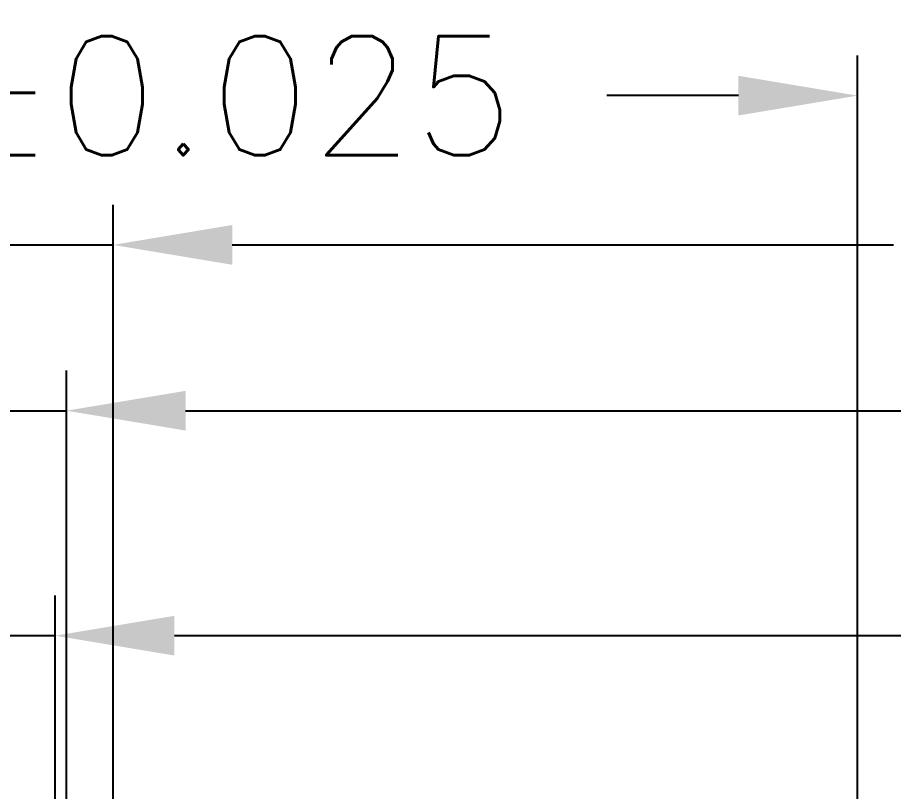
# Model space of a CAD drawing. Header units: millimetres. Extents: x 413.95 to 422.4, y 93.98 to 100.
# Drawn here: x 416.519 to 417.107, y 99.483 to 100.003 of the extents above; entities that cross this region are included whole.
import ezdxf

# ---------------------------------------------------------------- set-up
doc = ezdxf.new("R2010")
doc.units = ezdxf.units.MM
doc.header["$LTSCALE"] = 0.5
doc.header["$PDMODE"] = 98
doc.layers.add('DIMENSION', color=3, linetype='Continuous')
doc.styles.add('SIMPLEX', font='simplex.shx', dxfattribs={"bigfont": 'AllInOneBig.shx'})
doc.dimstyles.new('Standard3', dxfattribs={"dimtxt": 0.08, "dimasz": 0.08, "dimexe": 0.027, "dimexo": 0.027, "dimgap": 0.027, "dimtad": 1, "dimdec": 3, "dimlfac": 2, "dimrnd": 0.0005, "dimzin": 1, "dimtxsty": 'SIMPLEX', "dimcen": 0.1905, "dimclrd": 256, "dimclre": 256, "dimclrt": 256, "dimazin": 3, "dimtp": 0.03, "dimtm": 0.05, "dimtfac": 0.8, "dimtdec": 3, "dimtmove": 0, "dimatfit": 3, "dimfxl": 0.05, "dimtzin": 4, "dimlwd": -1, "dimlwe": -1})

# ---------------------------------------------------------------- blocks, each defined once
blk = doc.blocks.new('*D319')
at = {"layer": 'Defpoints', "color": 0, "ltscale": 0.1, "transparency": 16777216}
for p in [(417.0832, 99.9508), (415.9307, 98.65165), (417.0832, 98.65165)]:
    blk.add_point(p, dxfattribs=at)
at = {"layer": 'DIMENSION', "ltscale": 0.1, "transparency": 16777216}
for p, q in [((415.9307, 98.67865), (415.9307, 99.9778)), ((417.0832, 98.67865), (417.0832, 99.9778)), ((416.0107, 99.9508), (416.099, 99.9508)), ((417.0032, 99.9508), (416.9149, 99.9508))]:
    blk.add_line(p, q, dxfattribs=at)
for points in [[(416.0107, 99.96413), (416.0107, 99.93746), (415.9307, 99.9508)], [(417.0032, 99.96413), (417.0032, 99.93746), (417.0832, 99.9508)]]:
    blk.add_solid(points, dxfattribs=at)
at = {"layer": 'DIMENSION', "ltscale": 0.1, "transparency": 16777216, "insert": (416.50695, 99.9508), "char_height": 0.08, "attachment_point": 5, "style": 'SIMPLEX'}
blk.add_mtext('\\A1;2.305%%P0.025', dxfattribs=at)
blk = doc.blocks.new('*D321')
at = {"layer": 'Defpoints', "color": 0, "ltscale": 0.1, "transparency": 16777216}
for p in [(416.5832, 99.85054), (416.4307, 99.35165), (416.5832, 99.35165)]:
    blk.add_point(p, dxfattribs=at)
at = {"layer": 'DIMENSION', "ltscale": 0.1, "transparency": 16777216}
for p, q in [((416.4307, 99.37865), (416.4307, 99.87754)), ((416.5832, 99.37865), (416.5832, 99.87754)), ((416.3507, 99.85054), (416.2707, 99.85054)), ((416.4307, 99.85054), (416.5832, 99.85054)), ((416.6632, 99.85054), (417.10735, 99.85054))]:
    blk.add_line(p, q, dxfattribs=at)
for points in [[(416.3507, 99.86387), (416.3507, 99.83721), (416.4307, 99.85054)], [(416.6632, 99.86387), (416.6632, 99.83721), (416.5832, 99.85054)]]:
    blk.add_solid(points, dxfattribs=at)
at = {"layer": 'DIMENSION', "ltscale": 0.1, "transparency": 16777216, "insert": (417.29435, 99.85054), "char_height": 0.08, "attachment_point": 5, "style": 'SIMPLEX'}
blk.add_mtext('\\A1;0.305', dxfattribs=at)
blk = doc.blocks.new('*D322')
at = {"layer": 'Defpoints', "color": 0, "ltscale": 0.1, "transparency": 16777216}
for p in [(416.55195, 99.73915), (416.46195, 99.3829), (416.55195, 99.3829)]:
    blk.add_point(p, dxfattribs=at)
at = {"layer": 'DIMENSION', "ltscale": 0.1, "transparency": 16777216}
for p, q in [((416.46195, 99.4099), (416.46195, 99.76615)), ((416.55195, 99.4099), (416.55195, 99.76615)), ((416.38195, 99.73915), (416.30195, 99.73915)), ((416.46195, 99.73915), (416.55195, 99.73915)), ((416.63195, 99.73915), (417.16079, 99.73915))]:
    blk.add_line(p, q, dxfattribs=at)
for points in [[(416.38195, 99.75248), (416.38195, 99.72581), (416.46195, 99.73915)], [(416.63195, 99.75248), (416.63195, 99.72581), (416.55195, 99.73915)]]:
    blk.add_solid(points, dxfattribs=at)
at = {"layer": 'DIMENSION', "ltscale": 0.1, "transparency": 16777216, "insert": (417.56112, 99.73915), "char_height": 0.08, "attachment_point": 5, "style": 'SIMPLEX'}
blk.add_mtext('\\A1;0.180%%P0.030', dxfattribs=at)
blk = doc.blocks.new('*D323')
at = {"layer": 'Defpoints', "color": 0, "ltscale": 0.1, "transparency": 16777216}
for p in [(416.5444, 99.58802), (416.4695, 99.16082), (416.5444, 99.16082)]:
    blk.add_point(p, dxfattribs=at)
at = {"layer": 'DIMENSION', "ltscale": 0.1, "transparency": 16777216}
for p, q in [((416.4695, 99.18782), (416.4695, 99.61502)), ((416.5444, 99.18782), (416.5444, 99.61502)), ((416.3895, 99.58802), (416.3095, 99.58802)), ((416.4695, 99.58802), (416.5444, 99.58802)), ((416.6244, 99.58802), (417.12158, 99.58802))]:
    blk.add_line(p, q, dxfattribs=at)
for points in [[(416.3895, 99.60135), (416.3895, 99.57469), (416.4695, 99.58802)], [(416.6244, 99.60135), (416.6244, 99.57469), (416.5444, 99.58802)]]:
    blk.add_solid(points, dxfattribs=at)
at = {"layer": 'DIMENSION', "ltscale": 0.1, "transparency": 16777216, "insert": (417.35239, 99.58802), "char_height": 0.08, "attachment_point": 5, "style": 'SIMPLEX'}
blk.add_mtext('\\A1;(0.150)', dxfattribs=at)

msp = doc.modelspace()

# ---------------------------------------------------------------- dimensions: what is measured, and where the dimension line sits
at = {"layer": 'DIMENSION', "ltscale": 0.1}
for base, p1, p2, text, picture, middle in [((417.0832, 99.9508), (415.9307, 98.65165), (417.0832, 98.65165), '<>%%P0.025', '*D319', (416.50695, 99.9508)), ((416.55195, 99.73915), (416.46195, 99.3829), (416.55195, 99.3829), '<>%%P0.030', '*D322', (417.56112, 99.73915)), ((416.5444, 99.58802), (416.4695, 99.16082), (416.5444, 99.16082), '(<>)', '*D323', (417.35239, 99.58802))]:
    dim = msp.add_linear_dim(base=base, p1=p1, p2=p2, text=text, dimstyle='Standard3', dxfattribs=at)
    dim.commit()
    dim.dimension.update_dxf_attribs({"geometry": picture, "text_midpoint": middle, "dimtype": 160})
dim = msp.add_linear_dim(base=(416.5832, 99.85054), p1=(416.4307, 99.35165), p2=(416.5832, 99.35165), dimstyle='Standard3', dxfattribs=at)
dim.commit()
dim.dimension.update_dxf_attribs({"geometry": '*D321', "text_midpoint": (417.29435, 99.85054), "dimtype": 160})

doc.saveas('drawing.dxf')
